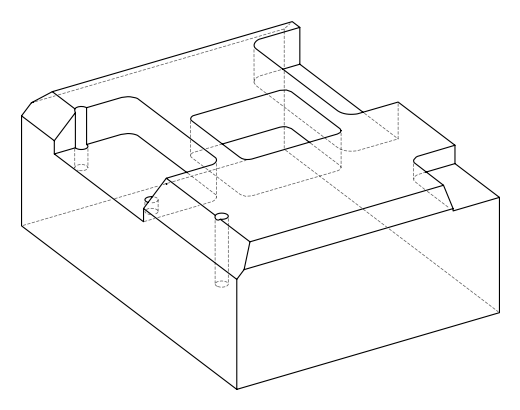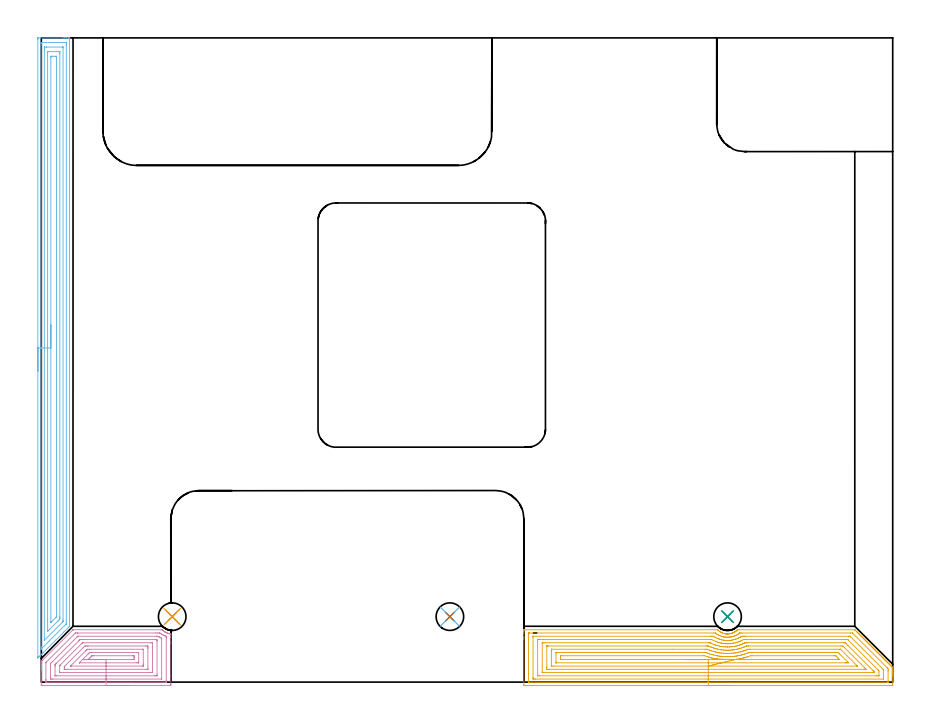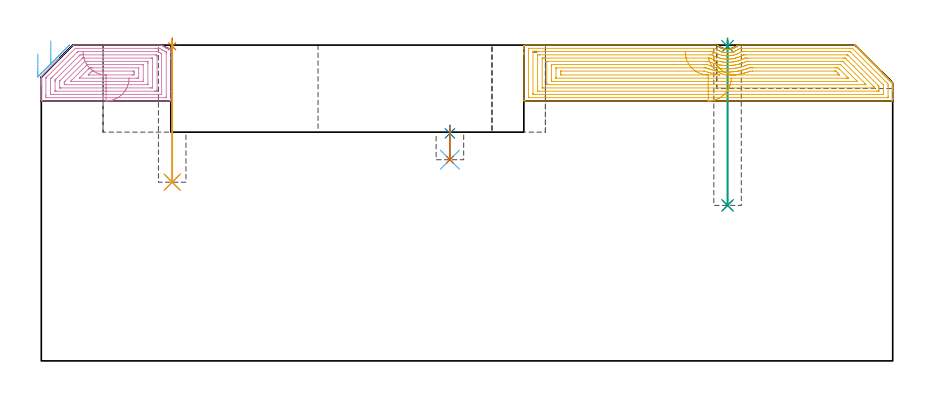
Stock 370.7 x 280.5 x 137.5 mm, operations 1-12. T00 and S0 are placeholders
(PLAN: 17 operations, 10 tool changes, 119.6 min)
(1 SPOT_DRILL | STEP1POCKET | NXT0321_9005460120000 | 0.03 min | 1 mm3)
(2 SPOT_DRILL_1 | STEP1POCKET_1 | NXT0321_9005460120000 | 0.04 min | 4176 mm3)
(3 SPOT_DRILL_2 | STEP1POCKET_2 | NXT0321_9005460120000 | 0.03 min | 1 mm3)
(4 DRILL_BLIND_HOLE_INTO_CENTER | STEP1POCKET | UGT0301_197 | 0.25 min | 2758 mm3)
(5 DRILL_TO_ENLARGE_BLIND_HOLE | STEP1POCKET | UGT0301_373 | 0.25 min | 3972 mm3)
(6 DRILL_BLIND_HOLE_INTO_CENTER_1 | STEP1POCKET_1 | UGT0301_197 | 0.07 min | 513 mm3)
(7 DRILL_TO_ENLARGE_BLIND_HOLE_1 | STEP1POCKET_1 | UGT0301_373 | 0.07 min | 937 mm3)
(8 DRILL_BLIND_HOLE_INTO_CENTER_2 | STEP1POCKET_2 | UGT0301_197 | 0.29 min | 3238 mm3)
(9 DRILL_TO_ENLARGE_BLIND_HOLE_2 | STEP1POCKET_2 | UGT0301_373 | 0.29 min | 4631 mm3)
(10 AREA_MILL | FG_CHAMFER_SURFACE | UGT0205_001 | 4.12 min | 19080 mm3)
(11 AREA_MILL_1 | FG_CHAMFER_SURFACE_1 | UGT0205_001 | 11.64 min | 49829 mm3)
(12 AREA_MILL_2 | FG_CHAMFER_SURFACE_2 | UGT0205_001 | 10.84 min | 24835 mm3)
(13 AREA_MILL_3 | FG_CHAMFER_SURFACE_3 | UGT0205_001 | 10.66 min | 29915 mm3)
(14 MILL_CORNER_NOTCH_RECTANGULAR | CORNER_NOTCH_RECTANGULAR | UGT0201_094 | Follow Part, ap 5, ae 75% | 3.12 min | 70063 mm3)
(15 MILL_RECTANGULAR_POCKET | POCKET_RECTANGULAR_STRAIGHT | NXT0201_011 | Follow Part, ap 3, ae 75% | 31.39 min | 396981 mm3)
(16 MILL_SLOT | SLOT_PARTIAL_RECTANGULAR | UGT0201_094 | Follow Part, ap 5, ae 75% | 24.86 min | 471760 mm3)
(17 MILL_SLOT_1 | SLOT_PARTIAL_RECTANGULAR_1 | UGT0201_094 | Follow Part, ap 5, ae 75% | 21.69 min | 352625 mm3)
(TOOL NXT0321_9005460120000 | NC Spot Drill, 142deg, 12mm, Carbide, Uncoated | D12 PA142 FL30 Z2)
(TOOL UGT0301_197 | Twist Drill 7.8 mm | D7.8 PA118 FL73 Z2)
(TOOL UGT0301_373 | Twist Drill Flat Bottom 12 mm | D12 PA180 FL101 Z2)
(TOOL UGT0205_001 | Chamfer Mill 20 x 3 x 45 deg. | D20 FL50 Z2)
(TOOL UGT0201_094 | End mill 20 mm | D20 FL38 Z4)
(TOOL NXT0201_011 | ENDMILL 12mm [2P460-1200-NA 1630] | D12 FL38 Z6)
(OP 1 SPOT_DRILL)
G17 G21 G94 G90
T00 M6
G54
G17 G0 G90 X57. Y28.5 S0 M3
G43 Z147.5 H0
G94 G81 G98 Z136.979 F250. R140.5
G80
M5
M2
(OP 2 SPOT_DRILL_1)
G17 G21 G94 G90
T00 M6
G54
G17 G0 G90 X177.9 Y28.5 S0 M3
G43 Z147.5 H0
G94 G81 G98 Z99.079 F250. R102.6
G80
M5
M2
(OP 3 SPOT_DRILL_2)
G17 G21 G94 G90
T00 M6
G54
G17 G0 G90 X298.8 Y28.5 S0 M3
G43 Z147.5 H0
G94 G81 G98 Z136.979 F250. R140.5
G80
M5
M2
(OP 4 DRILL_BLIND_HOLE_INTO_CENTER)
G17 G21 G94 G90
T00 M6
G54
G17 G0 G90 X57. Y28.5 S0 M3
G43 Z147.5 H0
G94 G81 G98 Z77.8 F250. R139.5
G80
M5
M2
(OP 5 DRILL_TO_ENLARGE_BLIND_HOLE)
G17 G21 G94 G90
T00 M6
G54
G17 G0 G90 X57. Y28.5 S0 M3
G43 Z147.5 H0
G94 G73 G98 Z77.8 F250. Q11.94 R139.5
G80
M5
M2
(OP 6 DRILL_BLIND_HOLE_INTO_CENTER_1)
G17 G21 G94 G90
T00 M6
G54
G17 G0 G90 X177.9 Y28.5 S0 M3
G43 Z147.5 H0
G94 G81 G98 Z87.6 F250. R101.6
G80
M5
M2
(OP 7 DRILL_TO_ENLARGE_BLIND_HOLE_1)
G17 G21 G94 G90
T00 M6
G54
G17 G0 G90 X177.9 Y28.5 S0 M3
G43 Z147.5 H0
G94 G81 G98 Z87.6 F250. R101.6
G80
M5
M2
(OP 8 DRILL_BLIND_HOLE_INTO_CENTER_2)
G17 G21 G94 G90
T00 M6
G54
G17 G0 G90 X298.8 Y28.5 S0 M3
G43 Z147.5 H0
G94 G81 G98 Z67.7 F250. R139.5
G80
M5
M2
(OP 9 DRILL_TO_ENLARGE_BLIND_HOLE_2)
G17 G21 G94 G90
T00 M6
G54
G17 G0 G90 X298.8 Y28.5 S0 M3
G43 Z147.5 H0
G94 G73 G98 Z67.7 F250. Q11.633 R139.5
G80
M5
M2
(OP 10 AREA_MILL)
G17 G21 G94 G90
T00 M6
G54
G17 G0 G90 X38.2 Y-1.5 S1061 M3
G43 Z147.5 H0
Z123.2
G94 G1 X38.162 Z122.328 F250.
X38.048 Z121.464
X37.859 Z120.612
X37.597 Z119.78
X37.263 Z118.974
X36.86 Z118.2
X36.391 Z117.464
X35.86 Z116.772
X35.271 Z116.129
X34.628 Z115.54
X33.936 Z115.008
X33.2 Z114.54
X32.426 Z114.137
X31.62 Z113.803
X30.788 Z113.541
X29.936 Z113.352
X29.072 Z113.238
X28.2 Z113.2
X0.583
X0.265 Y-1.496 Z113.202
X0.01 Y-1.491 Z113.206
X0. Y-1.232 Z113.465
Y5.308 Z120.002
Y5.923 Z120.62
Y6.198 Z120.895
Y6.813 Z121.51
Y7.089 Z121.784
Y7.64 Z122.339
Y7.979 Z122.678
Y8.869 Z123.569
Y8.88 Z123.58
X0.01 Y9.008 Z123.704
X0.166 Y9.166 Z123.862
X0.286 Y9.288 Z123.984
X13.667 Y22.669 Z137.364
X13.741 Y22.74 Z137.436
X13.805 Y22.797 Z137.488
X13.946 Y22.8 Z137.5
X52.253
X52.64 Z137.484
X52.748 Y22.703 Z137.399
X52.782 Y22.669 Z137.367
X52.866 Y22.588 Z137.287
X52.998 Y22.47 Z137.17
X53.082 Y22.395 Z137.094
X53.409 Y22.143 Z136.839
X53.747 Y21.903 Z136.603
X53.79 Y21.875 Z136.575
X53.857 Y21.833 Z136.532
X53.971 Y21.768 Z136.466
X54.411 Y21.546 Z136.243
X54.48 Y21.516 Z136.212
X54.809 Y21.373 Z136.073
X54.859 Y21.351 Z136.051
X55.301 Y21.204 Z135.904
X55.748 Y21.091 Z135.787
X55.817 Y21.077 Z135.773
X56.113 Y21.017 Z135.716
X56.196 Y21.007 Z135.704
X56.262 Y20.999 Z135.693
X56.39 Y20.981 Z135.676
X56.392 Y20.963 Z135.661
X56.4 Y20.825 Z135.524
Y20.104 Z134.803
Y19.553 Z134.248
Y17.497 Z132.195
Y16.882 Z131.577
Y2.645 Z117.342
Y-0.617 Z114.08
X56.398 Y-0.924 Z113.773
X56.393 Y-1.491 Z113.206
X56.386 Y-1.493 Z113.204
X55.817 Y-1.5 Z113.2
X28.2
Y-0.086 Z114.614
X2.313 Y-0.085 Z114.615
X2.21 Y-0.083 Z114.617
X2.012 Y-0.079 Z114.621
X2.01 Y-0.034 Z114.666
X2.002 Y0.329 Z115.029
X2. Y0.856 Z115.556
Y1.221 Z115.921
X2.001 Y8.342 Z123.042
X2.006 Y8.475 Z123.175
X2.01 Y8.539 Z123.239
X2.046 Y8.584 Z123.284
X2.319 Y8.869 Z123.569
X2.334 Y8.885 Z123.585
X14.802 Y21.351 Z136.051
X14.812 Y21.359 Z136.059
X14.837 Y21.379 Z136.079
X15.677 Y21.385 Z136.085
X15.728
X49.581 Y21.386 Z136.086
X50.472 Y21.385 Z136.085
X51.315 Y21.382 Z136.082
X51.362 Y21.379 Z136.079
X51.73 Y21.334 Z136.034
X52.253 Y20.969 Z135.669
X52.541 Y20.777 Z135.477
X52.788 Y20.635 Z135.335
X53.139 Y20.449 Z135.149
X53.15 Y20.444 Z135.144
X53.765 Y20.175 Z134.875
X54.035 Y20.07 Z134.77
X54.349 Y19.956 Z134.656
X54.379 Y19.943 Z134.643
X54.39 Y19.937 Z134.637
X54.392 Y19.917 Z134.617
X54.397 Y19.553 Z134.253
X54.4 Y19.189 Z133.889
X54.399 Y0.493 Z115.193
X54.392 Y-0.034 Z114.666
X54.39 Y-0.073 Z114.627
X54.242 Y-0.08 Z114.62
X54.139 Y-0.084 Z114.616
X54.087 Y-0.086 Z114.614
X54.035
X28.2
Y1.328 Z116.028
X5.038 Y1.329 Z116.029
X4.564 Y1.33 Z116.03
X4.147 Y1.333 Z116.033
X4.017 Y1.335 Z116.035
X4.006 Y1.6 Z116.3
X4.002 Y1.747 Z116.447
X4. Y1.893 Z116.593
X4.001 Y7.234 Z121.934
X4.01 Y7.979 Z122.679
X4.018 Y8.107 Z122.807
X4.147 Y8.243 Z122.943
X4.458 Y8.558 Z123.258
X4.768 Y8.869 Z123.569
X15.59 Y19.691 Z134.391
X15.728 Y19.827 Z134.527
X15.858 Y19.947 Z134.647
X15.88 Y19.965 Z134.665
X15.906 Y19.967 Z134.667
X15.964 Y19.969 Z134.669
X16.201 Y19.971 Z134.671
X50.054
X50.472 Y19.967 Z134.667
X50.707 Y19.964 Z134.664
X50.827 Y19.958 Z134.658
X51.19 Y19.726 Z134.426
X51.362 Y19.626 Z134.326
X51.493 Y19.553 Z134.253
X51.997 Y19.297 Z133.997
X52.253 Y19.168 Z133.868
X52.39 Y19.099 Z133.799
X52.397 Y18.809 Z133.509
X52.399 Y18.663 Z133.363
X52.4 Y1.6 Z116.3
X52.397 Y1.454 Z116.154
X52.391 Y1.357 Z116.057
X52.388 Y1.334 Z116.034
X52.382 Y1.332 Z116.032
X52.358 Y1.33 Z116.03
X52.253 Y1.329 Z116.029
X28.2 Y1.328 Z116.028
Y2.743 Z117.443
X6.713
X6.028 Y2.748 Z117.448
X6.013 Y2.749 Z117.449
X6.01 Y2.762 Z117.462
X6.005 Y2.807 Z117.507
X6.001 Y2.9 Z117.6
X6. Y7.017 Z121.717
Y7.089 Z121.789
X6.003 Y7.498 Z122.198
X6.007 Y7.6 Z122.3
X6.01 Y7.649 Z122.349
X6.036 Y7.678 Z122.378
X6.13 Y7.778 Z122.478
X6.328 Y7.979 Z122.679
X6.573 Y8.225 Z122.925
X16.37 Y18.021 Z132.721
X16.619 Y18.267 Z132.967
X16.821 Y18.461 Z133.161
X16.926 Y18.55 Z133.25
X17.616 Y18.557 Z133.257
X49.581 Y18.556 Z133.256
X49.688
X50.027 Y18.55 Z133.25
X50.255 Y18.43 Z133.13
X50.357 Y18.375 Z133.075
X50.39 Y18.351 Z133.051
X50.393 Y18.307 Z133.007
X50.396 Y18.215 Z132.915
X50.4 Y17.844 Z132.544
X50.399 Y3.118 Z117.818
X50.398 Y2.913 Z117.613
X50.394 Y2.811 Z117.511
X50.39 Y2.761 Z117.461
X50.384 Y2.749 Z117.449
X50.361 Y2.748 Z117.448
X49.581 Y2.743 Z117.443
X49.475
X28.2
Y4.157 Z118.857
X8.601
X8.34 Y4.158 Z118.858
X8.166 Y4.16 Z118.86
X8.029 Y4.164 Z118.864
X8.009 Y4.169 Z118.869
X8.006 Y4.183 Z118.883
X8.003 Y4.218 Z118.918
X8.001 Y4.418 Z119.118
X8. Y6.799 Z121.499
X8.003 Y7.089 Z121.789
X8.007 Y7.163 Z121.863
X8.01 Y7.199 Z121.899
X8.036 Y7.229 Z121.929
X8.127 Y7.326 Z122.026
X8.244 Y7.445 Z122.145
X17.682 Y16.882 Z131.582
X17.927 Y17.118 Z131.818
X17.945 Y17.135 Z131.835
X17.984 Y17.138 Z131.838
X18.053 Y17.141 Z131.841
X18.14 Y17.143 Z131.843
X47.799
X48.06 Y17.142 Z131.842
X48.234 Y17.139 Z131.839
X48.371 Y17.136 Z131.836
X48.391 Y17.131 Z131.831
X48.394 Y17.117 Z131.817
X48.397 Y17.082 Z131.782
X48.399 Y16.882 Z131.582
X48.4 Y4.708 Z119.408
X48.398 Y4.418 Z119.118
X48.395 Y4.268 Z118.968
X48.39 Y4.193 Z118.893
X48.386 Y4.164 Z118.864
X48.321 Y4.162 Z118.862
X48.058 Y4.158 Z118.858
X47.799 Y4.157 Z118.857
X47.169
X28.2
Y5.571 Z120.271
X11.01
X10.383 Y5.572 Z120.272
X10.116 Y5.574 Z120.274
X10.039 Y5.578 Z120.278
X10.009 Y5.581 Z120.281
X10.007 Y5.598 Z120.298
X10.002 Y5.689 Z120.389
X10.001 Y6.198 Z120.898
X10.003 Y6.577 Z121.277
X10.01 Y6.707 Z121.407
X10.021 Y6.762 Z121.462
X10.359 Y7.112 Z121.812
X18.401 Y15.153 Z129.853
X18.825 Y15.568 Z130.268
X18.983 Y15.722 Z130.422
X19.291 Y15.726 Z130.426
X19.556 Y15.728 Z130.428
X20.182 Y15.729 Z130.429
X20.446
X45.39
X46.017 Y15.728 Z130.428
X46.284 Y15.726 Z130.426
X46.361 Y15.722 Z130.422
X46.391 Y15.719 Z130.419
X46.393 Y15.702 Z130.402
X46.398 Y15.611 Z130.311
X46.4 Y15.102 Z129.802
Y14.719 Z129.419
X46.399 Y5.817 Z120.517
X46.395 Y5.689 Z120.389
X46.39 Y5.588 Z120.288
X46.383 Y5.577 Z120.277
X46.369 Y5.575 Z120.275
X46.331 Y5.573 Z120.273
X46.017 Y5.571 Z120.271
X45.754
X28.2
Y6.985 Z121.685
X13.055 Y6.986 Z121.686
X12.952 Y6.987 Z121.687
X12.746 Y6.991 Z121.691
X12.703 Y6.992 Z121.692
X12.712 Y7.005 Z121.705
X12.743 Y7.043 Z121.743
X12.787 Y7.089 Z121.789
X19.291 Y13.594 Z128.294
X19.601 Y13.902 Z128.602
X19.916 Y14.211 Z128.911
X20.005 Y14.296 Z128.996
X20.085 Y14.308 Z129.008
X21.073 Y14.315 Z129.015
X44.133 Y14.314 Z129.014
X44.236 Y14.312 Z129.012
X44.338 Y14.308 Z129.008
X44.391 Y14.303 Z129.003
X44.394 Y14.266 Z128.966
X44.397 Y14.211 Z128.911
X44.399 Y14.047 Z128.747
X44.4 Y7.815 Z122.515
X44.395 Y7.089 Z121.789
X44.392 Y7.007 Z121.707
X44.39 Y6.993 Z121.693
X44.372 Y6.99 Z121.69
X44.337 Y6.987 Z121.687
X44.236 Y6.986 Z121.686
X28.2 Y6.985 Z121.685
Y8.4 Z123.1
X16.619
X16.584 Y8.401 Z123.101
X16.564 Y8.403 Z123.103
X16.562 Y8.405 Z123.105
X16.566 Y8.413 Z123.113
X16.582 Y8.434 Z123.134
X16.595 Y8.448 Z123.148
X20.38 Y12.233 Z126.933
X20.581 Y12.431 Z127.131
X20.831 Y12.673 Z127.373
X21.073 Y12.893 Z127.593
X21.497 Y12.897 Z127.597
X21.964 Y12.899 Z127.599
X22.385 Y12.9 Z127.6
X42.279
X42.326 Y12.899 Z127.599
X42.375 Y12.896 Z127.596
X42.387 Y12.894 Z127.594
X42.391 Y12.881 Z127.581
X42.395 Y12.838 Z127.538
X42.4 Y12.485 Z127.185
X42.399 Y8.869 Z123.569
X42.391 Y8.451 Z123.151
X42.389 Y8.406 Z123.106
X42.315 Y8.404 Z123.104
X42.19 Y8.401 Z123.101
X42.033 Y8.4 Z123.1
X41.563
X28.2
Y9.814 Z124.514
X21.019
X20.69 Y9.815 Z124.515
X20.526 Y9.817 Z124.517
X20.446 Y9.821 Z124.521
X20.43 Y9.822 Z124.522
X20.438 Y9.832 Z124.532
X20.716 Y10.117 Z124.817
X20.999 Y10.402 Z125.102
X21.073 Y10.477 Z125.177
X21.605 Y11.009 Z125.709
X21.964 Y11.366 Z126.066
X22.054 Y11.45 Z126.15
X22.081 Y11.474 Z126.174
X22.124 Y11.479 Z126.179
X22.227 Y11.482 Z126.182
X22.436 Y11.485 Z126.185
X22.855 Y11.486 Z126.186
X39.836
X40.209 Y11.482 Z126.182
X40.386 Y11.479 Z126.179
X40.39 Y11.375 Z126.075
X40.398 Y10.923 Z125.623
X40.399 Y10.65 Z125.35
X40.396 Y10.036 Z124.736
X40.39 Y9.832 Z124.532
X40.199 Y9.821 Z124.521
X39.781 Y9.815 Z124.515
X39.727 Y9.814 Z124.514
X28.2
X27.328 Z124.552
X26.463 Z124.666
X25.612 Z124.854
X24.78 Z125.117
X23.974 Z125.451
X23.2 Z125.854
X22.464 Z126.322
X21.772 Z126.853
X21.129 Z127.443
X20.54 Z128.086
X20.008 Z128.778
X19.54 Z129.514
X19.137 Z130.288
X18.803 Z131.094
X18.541 Z131.926
X18.352 Z132.777
X18.238 Z133.642
X18.2 Z134.514
G0 Z147.5
M5
M2
(OP 11 AREA_MILL_1)
G17 G21 G94 G90
T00 M6
G54
G17 G0 G90 X300.4 Y-1.5 S1061 M3
G43 Z147.5 H0
Z123.2
G94 G1 X300.362 Z122.328 F250.
X300.248 Z121.464
X300.059 Z120.612
X299.797 Z119.78
X299.463 Z118.974
X299.06 Z118.2
X298.592 Z117.464
X298.06 Z116.772
X297.471 Z116.129
X296.828 Z115.54
X296.136 Z115.009
X295.4 Z114.54
X294.626 Z114.137
X293.82 Z113.803
X292.988 Z113.541
X292.136 Z113.352
X291.272 Z113.238
X290.4 Z113.2
X210.681
X210.362 Y-1.496 Z113.202
X210.11 Y-1.491 Z113.206
X210.1 Y-1.234 Z113.463
Y18.663 Z133.357
Y19.282 Z133.979
Y19.553 Z134.25
Y21.334 Z136.029
Y21.877 Z136.576
Y22.224 Z136.923
Y22.449 Z137.148
X210.108 Y22.762 Z137.454
X210.11 Y22.797 Z137.488
X210.236 Y22.8 Z137.5
X294.408
X294.44 Y22.794 Z137.493
X294.515 Y22.733 Z137.432
X294.661 Y22.594 Z137.291
X294.87 Y22.405 Z137.103
X295.204 Y22.146 Z136.845
X295.356 Y22.038 Z136.738
X295.547 Y21.903 Z136.603
X295.654 Y21.835 Z136.535
X295.708 Y21.803 Z136.503
X295.764 Y21.771 Z136.47
X296.207 Y21.548 Z136.244
X296.513 Y21.415 Z136.113
X296.635 Y21.364 Z136.059
X296.658 Y21.353 Z136.049
X297.103 Y21.205 Z135.902
X297.553 Y21.089 Z135.787
X297.913 Y21.017 Z135.715
X297.971 Y21.012 Z135.707
X298.179 Y20.988 Z135.685
X298.39 Y20.97 Z135.667
X298.447 Y20.965 Z135.662
X298.614 Y20.958 Z135.654
X298.785 Z135.65
X298.95 Y20.955 Z135.651
X299.341 Y20.98 Z135.68
X299.686 Y21.017 Z135.716
X299.887 Y21.06 Z135.759
X300.235 Y21.135 Z135.832
X300.405 Y21.186 Z135.877
X300.643 Y21.253 Z135.945
X300.685 Y21.264 Z135.958
X300.849 Y21.322 Z136.022
X300.88 Y21.334 Z136.033
X301.089 Y21.413 Z136.108
X301.129 Y21.428 Z136.124
X301.464 Y21.584 Z136.283
X301.581 Y21.639 Z136.339
X301.979 Y21.86 Z136.557
X302.023 Y21.885 Z136.582
X302.054 Y21.904 Z136.601
X302.425 Y22.172 Z136.87
X302.496 Y22.224 Z136.922
X302.605 Y22.314 Z137.012
X302.917 Y22.575 Z137.271
X303.015 Y22.669 Z137.365
X303.084 Y22.732 Z137.428
X303.16 Y22.797 Z137.488
X303.315 Y22.8 Z137.5
X354.086
X354.195 Y22.796 Z137.489
X354.25 Y22.752 Z137.447
X354.331 Y22.669 Z137.368
X354.977 Y22.023 Z136.723
X355.074 Y21.927 Z136.624
X355.169 Y21.832 Z136.531
X355.274 Y21.727 Z136.426
X355.371 Y21.631 Z136.327
X355.465 Y21.535 Z136.234
X355.571 Y21.43 Z136.129
X355.668 Y21.334 Z136.03
X355.762 Y21.238 Z135.938
X355.868 Y21.133 Z135.832
X355.965 Y21.037 Z135.733
X356.059 Y20.942 Z135.641
X356.164 Y20.836 Z135.535
X356.262 Y20.74 Z135.436
X356.355 Y20.645 Z135.344
X356.461 Y20.539 Z135.238
X356.558 Y20.444 Z135.14
X356.652 Y20.348 Z135.048
X356.758 Y20.242 Z134.941
X356.855 Y20.147 Z134.843
X356.949 Y20.052 Z134.751
X357.055 Y19.945 Z134.645
X357.152 Y19.85 Z134.546
X357.245 Y19.755 Z134.454
X357.352 Y19.648 Z134.348
X357.449 Y19.553 Z134.249
X357.542 Y19.458 Z134.158
X357.649 Y19.351 Z134.051
X357.745 Y19.256 Z133.953
X357.839 Y19.162 Z133.861
X357.946 Y19.054 Z133.754
X358.042 Y18.96 Z133.656
X358.135 Y18.865 Z133.564
X358.243 Y18.757 Z133.457
X358.339 Y18.663 Z133.359
X358.432 Y18.568 Z133.268
X358.54 Y18.461 Z133.16
X358.636 Y18.366 Z133.062
X358.728 Y18.272 Z132.971
X358.837 Y18.164 Z132.863
X358.932 Y18.069 Z132.765
X359.025 Y17.975 Z132.675
X359.134 Y17.867 Z132.566
X359.229 Y17.773 Z132.469
X359.322 Y17.679 Z132.378
X359.43 Y17.57 Z132.269
X359.526 Y17.476 Z132.172
X359.618 Y17.382 Z132.081
X359.727 Y17.273 Z131.972
X359.823 Y17.179 Z131.875
X359.915 Y17.085 Z131.785
X360.024 Y16.976 Z131.675
X360.12 Y16.882 Z131.578
X360.212 Y16.789 Z131.488
X360.321 Y16.679 Z131.379
X360.416 Y16.586 Z131.282
X360.508 Y16.492 Z131.191
X360.618 Y16.382 Z131.082
X360.713 Y16.289 Z130.985
X360.805 Y16.195 Z130.895
X360.915 Y16.085 Z130.785
X361.01 Y15.992 Z130.688
X361.102 Y15.899 Z130.598
X361.212 Y15.788 Z130.488
X361.307 Y15.695 Z130.391
X361.398 Y15.602 Z130.301
X361.509 Y15.491 Z130.191
X361.603 Y15.398 Z130.094
X361.695 Y15.305 Z130.005
X361.806 Y15.195 Z129.894
X361.9 Y15.102 Z129.798
X361.992 Y15.009 Z129.708
X362.103 Y14.898 Z129.597
X362.197 Y14.805 Z129.501
X362.288 Y14.712 Z129.411
X362.399 Y14.601 Z129.3
X362.494 Y14.508 Z129.204
X362.585 Y14.415 Z129.115
X362.696 Y14.304 Z129.003
X362.79 Y14.211 Z128.907
X362.881 Y14.119 Z128.818
X362.993 Y14.007 Z128.706
X363.087 Y13.915 Z128.611
X363.178 Y13.822 Z128.522
X363.29 Y13.71 Z128.409
X363.384 Y13.618 Z128.314
X363.475 Y13.526 Z128.225
X363.587 Y13.413 Z128.112
X363.681 Y13.321 Z128.017
X363.771 Y13.229 Z127.928
X363.884 Y13.116 Z127.816
X363.978 Y13.024 Z127.72
X364.068 Y12.932 Z127.632
X364.181 Y12.819 Z127.519
X364.274 Y12.727 Z127.424
X364.365 Y12.636 Z127.335
X364.478 Y12.522 Z127.222
X364.571 Y12.431 Z127.127
X364.661 Y12.339 Z127.038
X364.775 Y12.225 Z126.925
X364.868 Y12.134 Z126.83
X364.958 Y12.042 Z126.742
X365.072 Y11.929 Z126.628
X365.165 Y11.837 Z126.533
X365.255 Y11.746 Z126.445
X365.369 Y11.632 Z126.331
X365.461 Y11.54 Z126.236
X365.551 Y11.449 Z126.148
X365.665 Y11.335 Z126.034
X365.758 Y11.244 Z125.94
X365.848 Y11.152 Z125.852
X365.962 Y11.038 Z125.737
X366.055 Y10.947 Z125.643
X366.144 Y10.856 Z125.555
X366.259 Y10.741 Z125.44
X366.352 Y10.65 Z125.346
X366.441 Y10.559 Z125.258
X366.556 Y10.444 Z125.143
X366.648 Y10.353 Z125.049
X366.738 Y10.262 Z124.962
X366.853 Y10.147 Z124.846
X366.945 Y10.056 Z124.753
X367.034 Y9.966 Z124.665
X367.15 Y9.85 Z124.55
X367.242 Y9.76 Z124.456
X367.331 Y9.669 Z124.369
X367.447 Y9.553 Z124.253
X367.539 Y9.463 Z124.159
X367.628 Y9.373 Z124.072
X367.744 Y9.256 Z123.956
X367.836 Y9.166 Z123.862
X367.924 Y9.076 Z123.775
X368.041 Y8.959 Z123.659
X368.132 Y8.869 Z123.565
X368.221 Y8.779 Z123.479
X368.338 Y8.663 Z123.362
X368.429 Y8.573 Z123.269
X368.518 Y8.483 Z123.182
X368.634 Y8.366 Z123.065
X368.726 Y8.276 Z122.972
X368.814 Y8.186 Z122.885
X368.931 Y8.069 Z122.768
X369.023 Y7.979 Z122.675
X369.111 Y7.889 Z122.589
X369.228 Y7.772 Z122.471
X369.319 Y7.682 Z122.378
X369.407 Y7.593 Z122.292
X369.525 Y7.475 Z122.174
X369.616 Y7.385 Z122.082
X369.704 Y7.296 Z121.995
X369.822 Y7.178 Z121.877
X369.913 Y7.089 Z121.785
X370.001 Y6.999 Z121.699
X370.119 Y6.881 Z121.58
X370.21 Y6.792 Z121.488
X370.297 Y6.703 Z121.402
X370.416 Y6.584 Z121.284
X370.506 Y6.495 Z121.191
X370.593 Y6.406 Z121.106
X370.69 Y6.307 Z121.006
X370.7 Y6.211 Z120.911
Y5.308 Z120.007
Y4.96 Z119.66
Y4.418 Z119.113
Y4.146 Z118.843
Y3.527 Z118.224
Y3.256 Z117.953
Y2.637 Z117.331
Y-0.615 Z114.082
X370.698 Y-0.924 Z113.772
X370.693 Y-1.492 Z113.205
X370.689 Y-1.494 Z113.202
X370.119 Y-1.5 Z113.2
X290.4
Y-0.086 Z114.614
X212.411 Y-0.085 Z114.615
X212.307 Y-0.083 Z114.617
X212.11 Y-0.079 Z114.621
X212.108 Y-0.034 Z114.666
X212.102 Y0.327 Z115.027
X212.1 Y3.556 Z118.256
X212.101 Y20.805 Z135.505
X212.108 Y21.334 Z136.034
X212.11 Y21.373 Z136.073
X212.256 Y21.38 Z136.08
X212.359 Y21.384 Z136.084
X212.411 Y21.385 Z136.085
X212.463 Y21.386 Z136.086
X292.627 Y21.385 Z136.085
X293.473 Y21.379 Z136.079
X293.518 Y21.351 Z136.051
X293.544 Y21.334 Z136.034
X294.048 Y20.972 Z135.672
X294.408 Y20.737 Z135.437
X294.522 Y20.671 Z135.371
X294.965 Y20.444 Z135.144
X295.299 Y20.289 Z134.989
X295.573 Y20.17 Z134.87
X296.19 Y19.952 Z134.652
X296.362 Y19.898 Z134.598
X296.989 Y19.736 Z134.436
X297.08 Y19.715 Z134.415
X297.154 Y19.701 Z134.401
X297.528 Y19.636 Z134.336
X297.957 Y19.582 Z134.282
X297.971 Y19.58 Z134.28
X298.305 Y19.553 Z134.253
X298.862 Y19.54 Z134.24
X298.875
X299.251 Y19.553 Z134.253
X299.715 Y19.591 Z134.291
X299.753 Y19.594 Z134.294
X299.774 Y19.597 Z134.297
X300.196 Y19.656 Z134.356
X300.556 Y19.727 Z134.427
X300.643 Y19.746 Z134.446
X300.896 Y19.806 Z134.506
X301.534 Y19.988 Z134.688
X301.867 Y20.111 Z134.811
X302.1 Y20.198 Z134.898
X302.425 Y20.343 Z135.043
X302.636 Y20.444 Z135.144
X303.078 Y20.68 Z135.38
X303.315 Y20.813 Z135.513
X303.624 Y21.025 Z135.725
X304.053 Y21.334 Z136.034
X304.102 Y21.366 Z136.066
X304.124 Y21.379 Z136.079
X304.155 Y21.382 Z136.082
X304.206 Y21.383 Z136.083
X305.045 Y21.386 Z136.086
X352.305 Y21.385 Z136.085
X353.151 Y21.379 Z136.079
X353.195 Y21.352 Z136.052
X353.217 Y21.334 Z136.034
X368.347 Y6.203 Z120.903
X368.69 Y5.846 Z120.546
X368.696 Y5.308 Z120.008
X368.699 Y4.946 Z119.646
Y0.495 Z115.195
X368.692 Y-0.034 Z114.666
X368.69 Y-0.073 Z114.627
X368.545 Y-0.08 Z114.62
X368.441 Y-0.084 Z114.616
X368.389 Y-0.085 Z114.615
X368.338 Y-0.086 Z114.614
X290.4
Y1.329 Z116.029
X215.135
X214.661 Y1.33 Z116.03
X214.244 Y1.334 Z116.034
X214.114 Y1.335 Z116.035
X214.105 Y1.603 Z116.303
X214.102 Y1.747 Z116.447
X214.1 Y1.89 Z116.59
Y19.697 Z134.397
X214.102 Y19.841 Z134.541
X214.107 Y19.937 Z134.637
X214.11 Y19.966 Z134.666
X214.115 Y19.968 Z134.668
X214.14 Y19.97 Z134.67
X214.244 Y19.971 Z134.671
X291.318
X291.736 Y19.97 Z134.67
X292.213 Y19.967 Z134.667
X292.627 Y19.96 Z134.66
X293.296 Y19.553 Z134.253
X293.518 Y19.435 Z134.135
X293.763 Y19.308 Z134.008
X294.408 Y19.017 Z133.717
X294.754 Y18.878 Z133.578
X295.275 Y18.687 Z133.387
X295.299 Y18.679 Z133.379
X295.348 Y18.663 Z133.363
X296.19 Y18.439 Z133.139
X296.483 Y18.37 Z133.07
X297.08 Y18.257 Z132.957
X297.541 Y18.203 Z132.903
X297.971 Y18.164 Z132.864
X298.494 Y18.141 Z132.841
X298.862 Y18.132 Z132.832
X299.376 Y18.149 Z132.849
X299.753 Y18.177 Z132.877
X300.196 Y18.22 Z132.92
X300.643 Y18.278 Z132.978
X300.964 Y18.342 Z133.042
X301.534 Y18.466 Z133.166
X301.69 Y18.507 Z133.207
X302.257 Y18.663 Z133.363
X302.385 Y18.703 Z133.403
X302.425 Y18.717 Z133.417
X303.032 Y18.946 Z133.646
X303.315 Y19.069 Z133.769
X303.647 Y19.222 Z133.922
X304.206 Y19.503 Z134.203
X304.239 Y19.52 Z134.22
X304.299 Y19.553 Z134.253
X304.666 Y19.771 Z134.471
X304.916 Y19.922 Z134.622
X304.996 Y19.964 Z134.664
X305.097 Y19.966 Z134.666
X305.571 Y19.97 Z134.67
X305.988 Y19.971 Z134.671
X306.46
X351.414
X351.888 Y19.97 Z134.67
X352.095 Y19.966 Z134.666
X352.117 Y19.965 Z134.665
X352.151 Y19.938 Z134.638
X352.22 Y19.876 Z134.576
X352.305 Y19.796 Z134.496
X365.902 Y6.198 Z120.898
X366.556 Y5.541 Z120.241
X366.666 Y5.423 Z120.123
X366.69 Y5.392 Z120.092
X366.695 Y5.356 Z120.056
X366.698 Y5.308 Z120.008
X366.7 Y5.164 Z119.864
Y1.603 Z116.303
X366.698 Y1.459 Z116.159
X366.693 Y1.363 Z116.063
X366.69 Y1.334 Z116.034
X366.685 Y1.332 Z116.032
X366.661 Y1.33 Z116.03
X366.556 Y1.329 Z116.029
X290.4
Y2.743 Z117.443
X216.81
X216.125 Y2.748 Z117.448
X216.112 Y2.749 Z117.449
X216.108 Y2.764 Z117.464
X216.104 Y2.809 Z117.509
X216.101 Y2.901 Z117.601
X216.1 Y18.18 Z132.88
X216.102 Y18.384 Z133.084
X216.105 Y18.486 Z133.186
X216.11 Y18.536 Z133.236
X216.114 Y18.551 Z133.251
X216.136 Y18.552 Z133.252
X216.916 Y18.557 Z133.257
X217.022
X290.952
X291.736 Y18.552 Z133.252
X291.849 Y18.55 Z133.25
X292.627 Y18.149 Z132.849
X293.442 Y17.773 Z132.473
X293.518 Y17.741 Z132.441
X293.57 Y17.72 Z132.42
X294.408 Y17.42 Z132.12
X294.911 Y17.27 Z131.97
X295.299 Y17.166 Z131.866
X295.655 Y17.074 Z131.774
X296.099 Y16.973 Z131.673
X296.19 Y16.955 Z131.655
X296.581 Y16.882 Z131.582
X297.08 Y16.819 Z131.519
X297.152 Y16.811 Z131.511
X297.971 Y16.747 Z131.447
X298.115 Y16.739 Z131.439
X298.862 Y16.718 Z131.418
X299.023 Y16.722 Z131.422
X299.753 Y16.754 Z131.454
X299.873 Y16.762 Z131.462
X300.643 Y16.835 Z131.535
X300.686 Y16.839 Z131.539
X301.017 Y16.882 Z131.582
X301.451 Y16.965 Z131.665
X301.534 Y16.982 Z131.682
X302.18 Y17.127 Z131.827
X302.425 Y17.193 Z131.893
X302.876 Y17.321 Z132.021
X303.315 Y17.456 Z132.156
X303.547 Y17.541 Z132.241
X304.169 Y17.773 Z132.473
X304.195 Y17.784 Z132.484
X304.206 Y17.788 Z132.488
X304.802 Y18.067 Z132.767
X305.097 Y18.215 Z132.915
X305.705 Y18.531 Z133.231
X305.746 Y18.55 Z133.25
X305.792 Y18.552 Z133.252
X305.988 Y18.556 Z133.256
X306.094 Y18.557 Z133.257
X306.878
X350.629
X351.021 Y18.554 Z133.254
X351.069 Y18.552 Z133.252
X351.09 Y18.549 Z133.249
X351.129 Y18.514 Z133.214
X351.257 Y18.392 Z133.092
X351.414 Y18.237 Z132.937
X364.343 Y5.308 Z120.008
X364.494 Y5.154 Z119.854
X364.614 Y5.03 Z119.73
X364.69 Y4.949 Z119.649
X364.7 Y4.418 Z119.118
X364.698 Y2.916 Z117.616
X364.695 Y2.814 Z117.514
X364.69 Y2.764 Z117.464
X364.686 Y2.749 Z117.449
X364.664 Y2.748 Z117.448
X363.884 Y2.743 Z117.443
X363.778
X290.4
Y4.157 Z118.857
X218.698
X218.437 Y4.158 Z118.858
X218.263 Y4.161 Z118.861
X218.126 Y4.164 Z118.864
X218.109 Y4.17 Z118.87
X218.106 Y4.185 Z118.885
X218.103 Y4.219 Z118.919
X218.101 Y4.418 Z119.118
Y16.882 Z131.582
X218.104 Y17.032 Z131.732
X218.108 Y17.106 Z131.806
X218.111 Y17.136 Z131.836
X218.176 Y17.138 Z131.838
X218.438 Y17.142 Z131.842
X218.698 Y17.143 Z131.843
X219.327
X290.585 Y17.142 Z131.842
X290.845 Y17.141 Z131.841
X291.106 Y17.136 Z131.836
X291.175 Y17.134 Z131.834
X291.228 Y17.11 Z131.81
X291.351 Y17.051 Z131.751
X291.698 Y16.882 Z131.582
X291.736 Y16.865 Z131.565
X291.768 Y16.85 Z131.55
X292.627 Y16.48 Z131.18
X293.271 Y16.239 Z130.939
X293.518 Y16.154 Z130.854
X294.039 Y15.992 Z130.692
X294.408 Y15.888 Z130.588
X294.55 Y15.85 Z130.55
X295.299 Y15.673 Z130.373
X295.701 Y15.59 Z130.29
X296.19 Y15.501 Z130.201
X296.754 Y15.428 Z130.128
X297.08 Y15.397 Z130.097
X297.73 Y15.343 Z130.043
X297.971 Y15.33 Z130.03
X298.656 Y15.307 Z130.007
X298.862 Y15.304 Z130.004
X299.528 Y15.326 Z130.026
X299.753 Y15.338 Z130.038
X300.361 Y15.384 Z130.084
X300.643 Y15.412 Z130.112
X301.166 Y15.47 Z130.17
X301.534 Y15.522 Z130.222
X301.93 Y15.597 Z130.297
X302.425 Y15.7 Z130.4
X302.664 Y15.753 Z130.453
X303.315 Y15.917 Z130.617
X303.375 Y15.933 Z130.633
X303.584 Y15.992 Z130.692
X304.057 Y16.141 Z130.841
X304.206 Y16.19 Z130.89
X304.71 Y16.378 Z131.078
X305.097 Y16.527 Z131.227
X305.346 Y16.633 Z131.333
X305.909 Y16.882 Z131.582
X305.962 Y16.908 Z131.608
X305.988 Y16.92 Z131.62
X306.329 Y17.093 Z131.793
X306.394 Y17.124 Z131.824
X306.424 Y17.136 Z131.836
X306.461 Y17.138 Z131.838
X306.619 Y17.142 Z131.842
X306.878 Y17.143 Z131.843
X307.508
X349.372 Y17.142 Z131.842
X349.633 Y17.141 Z131.841
X349.893 Y17.137 Z131.837
X350.057 Y17.133 Z131.833
X350.143 Y17.051 Z131.751
X350.317 Y16.882 Z131.582
X350.523 Y16.678 Z131.378
X351.21 Y15.992 Z130.692
X362.103 Y5.099 Z119.799
X362.441 Y4.757 Z119.457
X362.608 Y4.585 Z119.285
X362.689 Y4.501 Z119.201
X362.693 Y4.418 Z119.118
X362.695 Y4.268 Z118.968
X362.692 Y4.194 Z118.894
X362.689 Y4.164 Z118.864
X362.624 Y4.162 Z118.862
X362.362 Y4.158 Z118.858
X362.103 Y4.157 Z118.857
X361.473
X290.4
Y5.571 Z120.271
X221.106
X220.479 Y5.572 Z120.272
X220.213 Y5.574 Z120.274
X220.137 Y5.578 Z120.278
X220.109 Y5.582 Z120.282
X220.107 Y5.597 Z120.297
X220.102 Y5.685 Z120.385
X220.1 Y6.198 Z120.898
Y6.577 Z121.277
X220.101 Y15.48 Z130.18
X220.104 Y15.607 Z130.307
X220.11 Y15.707 Z130.407
X220.115 Y15.723 Z130.423
X220.127 Y15.725 Z130.425
X220.165 Y15.726 Z130.426
X220.479 Y15.728 Z130.428
X220.742 Y15.729 Z130.429
X289.327
X289.955 Y15.728 Z130.428
X290.221 Y15.726 Z130.426
X290.529 Y15.722 Z130.422
X290.845 Y15.586 Z130.286
X291.559 Y15.278 Z129.978
X291.736 Y15.21 Z129.91
X292.024 Y15.102 Z129.802
X292.627 Y14.888 Z129.588
X292.941 Y14.788 Z129.488
X293.518 Y14.622 Z129.322
X294.172 Y14.448 Z129.148
X294.408 Y14.392 Z129.092
X295.214 Y14.211 Z128.911
X295.299 Y14.196 Z128.896
X295.318 Y14.192 Z128.892
X295.798 Y14.114 Z128.814
X296.19 Y14.061 Z128.761
X296.362 Y14.039 Z128.739
X297.08 Y13.972 Z128.672
X297.341 Y13.951 Z128.651
X297.971 Y13.914 Z128.614
X298.279 Y13.903 Z128.603
X298.862 Y13.89 Z128.59
X299.175 Y13.898 Z128.598
X299.753 Y13.92 Z128.62
X300.028 Y13.936 Z128.636
X300.643 Y13.983 Z128.683
X300.852 Y14.003 Z128.703
X301.534 Y14.079 Z128.779
X301.651 Y14.094 Z128.794
X302.383 Y14.211 Z128.911
X302.418 Y14.218 Z128.918
X302.425 Y14.219 Z128.919
X303.15 Y14.377 Z129.077
X303.315 Y14.416 Z129.116
X303.861 Y14.557 Z129.257
X304.206 Y14.651 Z129.351
X304.554 Y14.754 Z129.454
X305.097 Y14.924 Z129.624
X305.229 Y14.969 Z129.669
X305.592 Y15.102 Z129.802
X305.877 Y15.212 Z129.912
X305.988 Y15.257 Z129.957
X306.502 Y15.477 Z130.177
X306.878 Y15.639 Z130.339
X307.025 Y15.701 Z130.401
X307.079 Y15.722 Z130.422
X307.146 Y15.724 Z130.424
X307.769 Y15.728 Z130.428
X308.032 Y15.729 Z130.429
X348.115 Y15.728 Z130.428
X348.742 Y15.724 Z130.424
X349.012 Y15.722 Z130.422
X349.633 Y15.12 Z129.82
X349.651 Y15.102 Z129.802
X358.54 Y6.213 Z120.913
X359.16 Y5.578 Z120.278
X358.54 Y5.573 Z120.273
X358.276 Y5.572 Z120.272
X290.4 Y5.571 Z120.271
Y6.985 Z121.685
X223.151
X222.363 Y6.987 Z121.687
X222.26 Y6.989 Z121.689
X222.158 Y6.992 Z121.692
X222.109 Y6.999 Z121.699
X222.106 Y7.036 Z121.736
X222.103 Y7.089 Z121.789
X222.1 Y7.249 Z121.949
Y13.481 Z128.181
X222.104 Y14.211 Z128.911
X222.108 Y14.291 Z128.991
X222.11 Y14.306 Z129.006
X222.125 Y14.309 Z129.009
X222.159 Y14.312 Z129.012
X222.26 Y14.314 Z129.014
X275.155 Y14.315 Z129.015
X289.064 Y14.314 Z129.014
X289.856 Y14.31 Z129.01
X289.955 Y14.308 Z129.008
X290.193 Y14.211 Z128.911
X290.845 Y13.947 Z128.647
X291.271 Y13.786 Z128.486
X291.736 Y13.621 Z128.321
X292.593 Y13.355 Z128.055
X292.627 Y13.345 Z128.045
X292.71 Y13.321 Z128.021
X293.518 Y13.114 Z127.814
X293.793 Y13.046 Z127.746
X294.408 Y12.914 Z127.614
X294.917 Y12.812 Z127.512
X295.299 Y12.745 Z127.445
X295.967 Y12.654 Z127.354
X296.19 Y12.629 Z127.329
X296.956 Y12.555 Z127.255
X297.08 Y12.546 Z127.246
X297.906 Y12.496 Z127.196
X297.971 Y12.493 Z127.193
X298.822 Y12.47 Z127.17
X298.862 Y12.471 Z127.171
X299.687 Y12.496 Z127.196
X299.753 Y12.499 Z127.199
X300.526 Y12.548 Z127.248
X300.643 Y12.558 Z127.258
X301.34 Y12.625 Z127.325
X301.534 Y12.647 Z127.347
X302.132 Y12.723 Z127.423
X302.425 Y12.771 Z127.471
X302.895 Y12.851 Z127.551
X303.315 Y12.937 Z127.637
X303.632 Y13.005 Z127.705
X304.206 Y13.138 Z127.838
X304.353 Y13.174 Z127.874
X304.912 Y13.321 Z128.021
X305.055 Y13.362 Z128.062
X305.097 Y13.375 Z128.075
X305.733 Y13.575 Z128.275
X305.988 Y13.657 Z128.357
X306.392 Y13.807 Z128.507
X306.878 Y13.989 Z128.689
X307.037 Y14.052 Z128.752
X307.427 Y14.211 Z128.911
X307.671 Y14.309 Z129.009
X308.66 Y14.314 Z129.014
X347.748
X347.851 Y14.313 Z129.013
X347.954 Y14.31 Z129.01
X347.98 Y14.308 Z129.008
X347.996 Y14.297 Z128.997
X348.029 Y14.27 Z128.97
X348.09 Y14.211 Z128.911
X354.977 Y7.325 Z122.025
X355.208 Y7.089 Z121.789
X355.284 Y7.007 Z121.707
X355.293 Y6.992 Z121.692
X355.252 Y6.989 Z121.689
X355.184 Y6.987 Z121.687
X355.08 Y6.986 Z121.686
X354.977 Y6.985 Z121.685
X290.4
Y8.4 Z123.1
X224.219
X224.171 Y8.401 Z123.101
X224.122 Y8.404 Z123.104
X224.11 Y8.406 Z123.106
X224.107 Y8.421 Z123.121
X224.104 Y8.464 Z123.164
X224.1 Y8.811 Z123.511
X224.101 Y12.431 Z127.131
X224.108 Y12.846 Z127.546
X224.11 Y12.892 Z127.592
X224.181 Y12.895 Z127.595
X224.306 Y12.898 Z127.598
X224.463 Y12.9 Z127.6
X288.594
X289.064 Y12.898 Z127.598
X289.274 Y12.896 Z127.596
X289.377 Y12.893 Z127.593
X289.551 Y12.834 Z127.534
X289.955 Y12.681 Z127.381
X290.62 Y12.431 Z127.131
X290.845 Y12.351 Z127.051
X290.965 Y12.311 Z127.011
X291.736 Y12.083 Z126.783
X292.223 Y11.944 Z126.644
X292.627 Y11.84 Z126.54
X293.412 Y11.645 Z126.345
X293.518 Y11.622 Z126.322
X293.895 Y11.54 Z126.24
X294.408 Y11.441 Z126.141
X294.529 Y11.419 Z126.119
X295.299 Y11.305 Z126.005
X295.571 Y11.268 Z125.968
X296.19 Y11.203 Z125.903
X296.562 Y11.168 Z125.868
X297.08 Y11.13 Z125.83
X297.518 Y11.103 Z125.803
X297.971 Y11.083 Z125.783
X298.443 Y11.069 Z125.769
X298.862 Y11.061 Z125.761
X299.329 Y11.073 Z125.773
X299.753 Y11.088 Z125.788
X300.183 Y11.11 Z125.81
X300.643 Y11.14 Z125.84
X301.015 Y11.169 Z125.869
X301.534 Y11.217 Z125.917
X301.826 Y11.249 Z125.949
X302.425 Y11.323 Z126.023
X302.615 Y11.35 Z126.05
X303.315 Y11.463 Z126.163
X303.381 Y11.475 Z126.175
X303.714 Y11.54 Z126.24
X304.12 Y11.626 Z126.326
X304.206 Y11.646 Z126.346
X304.839 Y11.798 Z126.498
X305.097 Y11.864 Z126.564
X305.543 Y11.985 Z126.685
X305.988 Y12.111 Z126.811
X306.233 Y12.185 Z126.885
X306.878 Y12.385 Z127.085
X306.912 Y12.397 Z127.097
X307.006 Y12.431 Z127.131
X307.56 Y12.64 Z127.34
X307.769 Y12.719 Z127.419
X308.205 Y12.886 Z127.586
X308.66 Y12.893 Z127.593
X309.083 Y12.898 Z127.598
X309.55 Y12.9 Z127.6
X309.971
X345.6
X346.07 Y12.898 Z127.598
X346.496 Y12.894 Z127.594
X346.96 Y12.886 Z127.586
X347.421 Y12.431 Z127.131
X347.637 Y12.216 Z126.916
X350.983 Y8.869 Z123.569
X351.414 Y8.434 Z123.134
X351.434 Y8.407 Z123.107
X351.414 Y8.406 Z123.106
X350.992 Y8.401 Z123.101
X350.523 Y8.4 Z123.1
X350.103
X290.4
Y9.814 Z124.514
X226.66
X226.287 Y9.818 Z124.518
X226.11 Y9.821 Z124.521
X226.108 Y9.926 Z124.626
X226.101 Y10.372 Z125.072
X226.1 Y10.65 Z125.35
X226.101 Y11.262 Z125.962
X226.107 Y11.468 Z126.168
X226.11 Y11.48 Z126.18
X226.115 Y11.482 Z126.182
X226.139 Y11.485 Z126.185
X226.191 Y11.486 Z126.186
X226.296
X288.228
X288.646 Y11.482 Z126.182
X288.852 Y11.479 Z126.179
X289.955 Y11.089 Z125.789
X290.617 Y10.878 Z125.578
X290.845 Y10.81 Z125.51
X291.4 Y10.65 Z125.35
X291.736 Y10.56 Z125.26
X291.859 Y10.528 Z125.228
X292.407 Y10.394 Z125.094
X292.627 Y10.342 Z125.042
X293.027 Y10.25 Z124.95
X293.316 Y10.19 Z124.89
X293.518 Y10.149 Z124.849
X294.135 Y10.032 Z124.732
X294.267 Y10.011 Z124.711
X294.408 Y9.989 Z124.689
X295.185 Y9.874 Z124.574
X295.217 Y9.869 Z124.569
X295.299 Y9.855 Z124.555
X295.488 Y9.82 Z124.52
X295.299 Y9.815 Z124.515
X295.244 Y9.814 Z124.514
X290.4
X289.528 Z124.552
X288.664 Z124.666
X287.812 Z124.855
X286.98 Z125.117
X286.174 Z125.451
X285.4 Z125.854
X284.664 Z126.322
X283.972 Z126.853
X283.329 Z127.443
X282.74 Z128.086
X282.208 Z128.778
X281.74 Z129.514
X281.337 Z130.288
X281.003 Z131.094
X280.741 Z131.926
X280.552 Z132.777
X280.438 Z133.642
X280.4 Z134.514
G0 X290.457 Y7.005 Z131.976
G1 X290.686 Y7.06 Z131.136
X290.986 Y7.132 Z130.32
X291.353 Y7.221 Z129.533
X291.786 Y7.325 Z128.783
X292.281 Y7.445 Z128.075
X292.834 Y7.578 Z127.413
X293.441 Y7.724 Z126.804
X294.097 Y7.882 Z126.251
X294.797 Y8.051 Z125.759
X295.537 Y8.229 Z125.332
X296.31 Y8.415 Z124.973
X297.11 Y8.608 Z124.684
X297.932 Y8.806 Z124.469
X298.769 Y9.008 Z124.327
X299.614 Y9.212 Z124.262
X300.462 Y9.416 Z124.272
X301.306 Y9.62 Z124.359
X302.14 Y9.821 Z124.521
X302.32 Y9.864 Z124.564
X302.347 Y9.869 Z124.569
X303.198 Y9.99 Z124.69
X303.315 Y10.009 Z124.709
X303.861 Y10.105 Z124.805
X304.06 Y10.141 Z124.841
X304.206 Y10.171 Z124.871
X304.602 Y10.254 Z124.954
X304.954 Y10.331 Z125.031
X305.097 Y10.364 Z125.064
X305.327 Y10.42 Z125.12
X305.934 Y10.571 Z125.271
X305.988 Y10.584 Z125.284
X306.039 Y10.598 Z125.298
X306.231 Y10.65 Z125.35
X306.732 Y10.796 Z125.496
X306.878 Y10.84 Z125.54
X307.41 Y11.009 Z125.709
X307.769 Y11.125 Z125.825
X308.731 Y11.469 Z126.169
X309.55 Y11.485 Z126.185
X309.605 Y11.486 Z126.186
X345.233
X345.651 Y11.484 Z126.184
X345.86 Y11.481 Z126.181
X345.908 Y11.479 Z126.179
X345.965 Y11.428 Z126.128
X346.07 Y11.331 Z126.031
X346.754 Y10.65 Z125.35
X346.96 Y10.443 Z125.143
X347.492 Y9.903 Z124.603
X347.55 Y9.842 Z124.542
X347.563 Y9.82 Z124.52
X347.53 Y9.819 Z124.519
X347.34 Y9.816 Z124.516
X346.96 Y9.814 Z124.514
X346.906
X302.425
X302.369 Y9.815 Z124.515
X302.14 Y9.821 Z124.521
X301.27 Y9.842 Z124.58
X300.408 Y9.862 Z124.714
X299.561 Y9.883 Z124.924
X298.736 Y9.903 Z125.206
X297.939 Y9.922 Z125.559
X297.175 Y9.941 Z125.981
X296.451 Y9.958 Z126.467
X295.772 Y9.975 Z127.015
X295.144 Y9.99 Z127.62
X294.57 Y10.004 Z128.277
X294.056 Y10.016 Z128.982
X293.606 Y10.027 Z129.729
X293.222 Y10.036 Z130.512
X292.908 Y10.044 Z131.326
X292.665 Y10.05 Z132.164
X292.497 Y10.054 Z133.02
X292.405 Y10.056 Z133.887
X292.388 Y10.057 Z134.76
G0 Z147.5
M5
M2
(OP 12 AREA_MILL_2)
G17 G21 G94 G90
T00 M6
G54
G17 G0 G90 X-1.5 Y135.5 S1061 M3
G43 Z147.5 H0
Z133.7
G94 G1 Y135.538 Z132.828 F250.
Y135.652 Z131.964
Y135.841 Z131.112
Y136.103 Z130.28
Y136.437 Z129.474
Y136.84 Z128.7
Y137.309 Z127.964
Y137.84 Z127.272
Y138.429 Z126.629
Y139.072 Z126.04
Y139.764 Z125.509
Y140.5 Z125.04
Y141.274 Z124.637
Y142.08 Z124.303
Y142.912 Z124.041
Y143.764 Z123.852
Y144.629 Z123.738
Y145.5 Z123.7
Y279.888
X-1.494 Y280.433 Z123.703
X-1.492 Y280.49 Z123.706
X-1.429 Y280.5 Z123.768
X9.333 Z134.527
X9.882 Z135.079
X10.206 Z135.402
X10.756 Z135.952
X11.08 Z136.275
X11.729 Z136.929
X12.043 Z137.243
X12.172 Y280.499 Z137.365
X12.246 Y280.495 Z137.437
X12.297 Y280.49 Z137.488
X12.3 Y280.334 Z137.5
Y24.507
X12.298 Y24.305 Z137.487
X12.216 Y24.217 Z137.411
X11.956 Y23.956 Z137.156
X9.829 Y21.828 Z135.027
X3.578 Y15.577 Z128.776
X0.728 Y12.727 Z125.926
X0.594 Y12.591 Z125.789
X0.453 Y12.452 Z125.651
X0.3 Y12.299 Z125.498
X0.157 Y12.154 Z125.352
X0.006 Y12.005 Z125.204
X-0.127 Y11.871 Z125.07
X-0.28 Y11.717 Z124.915
X-0.44 Y11.559 Z124.758
X-0.555 Y11.444 Z124.643
X-0.717 Y11.28 Z124.477
X-0.887 Y11.112 Z124.311
X-1.492 Y10.509 Z123.706
X-1.495 Y10.541 Z123.704
X-1.498 Y10.666 Z123.702
X-1.5 Y11.206 Z123.7
Y145.5
X-0.086 Z125.114
X-0.085 Y277.903 Z125.115
X-0.084 Y278.102 Z125.116
X-0.08 Y278.448 Z125.12
X-0.079 Y278.483 Z125.121
X-0.029 Y278.49 Z125.171
X0.074 Y278.495 Z125.274
X0.205 Y278.499 Z125.405
X10.692 Z135.892
X10.837 Y278.493 Z136.037
X10.864 Y278.49 Z136.064
X10.879 Y278.48 Z136.079
X10.881 Y278.449 Z136.081
X10.884 Y278.302 Z136.084
X10.885 Y278.102 Z136.085
X10.886 Y277.408 Z136.086
X10.885 Y25.599 Z136.085
X10.883 Y25.4 Z136.083
X10.881 Y25.357 Z136.081
X10.878 Y25.34 Z136.078
X10.863 Y25.321 Z136.063
X10.798 Y25.25 Z135.998
X10.698 Y25.148 Z135.898
X10.574 Y25.024 Z135.774
X0.234 Y14.684 Z125.434
X0.037 Y14.491 Z125.237
X-0.029 Y14.428 Z125.171
X-0.079 Y14.385 Z125.121
X-0.082 Y14.482 Z125.118
X-0.084 Y14.684 Z125.116
X-0.085 Y15.087 Z125.115
X-0.086 Y15.378 Z125.114
Y145.5
X1.328 Z126.528
X1.329 Y275.565 Z126.529
X1.333 Y276.316 Z126.533
X1.335 Y276.451 Z126.535
X1.339 Y276.49 Z126.539
X1.378 Y276.493 Z126.578
X1.467 Y276.496 Z126.667
X2.161 Y276.5 Z127.361
X2.341 Z127.541
X9.333 Y276.499 Z134.533
X9.392 Y276.497 Z134.592
X9.44 Y276.493 Z134.64
X9.464 Y276.489 Z134.664
X9.466 Y276.457 Z134.666
X9.47 Y276.316 Z134.67
X9.471 Y276.174 Z134.671
Y27.044
X9.469 Y26.668 Z134.669
X9.467 Y26.48 Z134.667
X9.464 Y26.391 Z134.664
X9.389 Y26.292 Z134.589
X9.362 Y26.262 Z134.562
X9.333 Y26.232 Z134.533
X1.413 Y18.312 Z126.613
X1.355 Y18.256 Z126.555
X1.343 Y18.251 Z126.543
X1.334 Y18.249 Z126.534
X1.332 Y18.256 Z126.532
X1.33 Y18.273 Z126.53
X1.329 Y18.398 Z126.529
X1.328 Y145.5 Z126.528
X2.743 Z127.943
Y274.12
X2.744 Y274.281 Z127.944
X2.747 Y274.409 Z127.947
X2.749 Y274.486 Z127.949
X2.793 Y274.49 Z127.993
X3.215 Y274.499 Z128.415
X3.245 Y274.5 Z128.445
X7.614 Z132.814
X8. Y274.492 Z133.2
X8.043 Y274.49 Z133.243
X8.05 Y274.463 Z133.25
X8.054 Y274.414 Z133.254
X8.056 Y274.365 Z133.256
X8.057 Y274.047 Z133.257
Y273.637
Y28.489
X8.055 Y28.078 Z133.255
X8.051 Y27.602 Z133.251
X8.04 Y27.401 Z133.24
X7.834 Y27.185 Z133.034
X7.268 Y26.616 Z132.468
X3.215 Y22.564 Z128.415
X2.849 Y22.202 Z128.049
X2.79 Y22.146 Z127.99
X2.755 Y22.115 Z127.955
X2.749 Y22.159 Z127.949
X2.746 Y22.205 Z127.946
X2.744 Y22.31 Z127.944
X2.743 Y27.025 Z127.943
Y145.5
X4.157 Z129.357
Y271.851
X4.159 Y272.263 Z129.359
X4.162 Y272.468 Z129.362
X4.163 Y272.486 Z129.363
X4.183 Y272.491 Z129.383
X4.238 Y272.497 Z129.438
X4.329 Y272.5 Z129.529
X4.963 Z130.163
X6.076 Z131.276
X6.55 Y272.497 Z131.75
X6.6 Y272.494 Z131.8
X6.631 Y272.491 Z131.831
X6.636 Y272.459 Z131.836
X6.64 Y272.281 Z131.84
X6.643 Y271.921 Z131.843
Y271.851
Y28.971
X6.638 Y28.56 Z131.838
X6.636 Y28.461 Z131.836
X6.589 Y28.399 Z131.789
X6.495 Y28.299 Z131.695
X6.28 Y28.078 Z131.48
X4.289 Y26.088 Z129.489
X4.193 Y25.994 Z129.393
X4.177 Y25.98 Z129.377
X4.166 Y25.974 Z129.366
X4.164 Y26.003 Z129.364
X4.158 Y26.222 Z129.358
X4.157 Y145.5 Z129.357
Y146.372 Z129.395
Y147.237 Z129.509
Y148.088 Z129.698
Y148.92 Z129.96
Y149.726 Z130.294
Y150.5 Z130.697
Y151.236 Z131.165
Y151.928 Z131.696
Y152.571 Z132.286
Y153.161 Z132.929
Y153.692 Z133.621
Y154.16 Z134.357
Y154.563 Z135.131
Y154.897 Z135.937
Y155.159 Z136.769
Y155.348 Z137.62
Y155.462 Z138.485
Y155.5 Z139.357
G0 Z147.5
M5
M2
